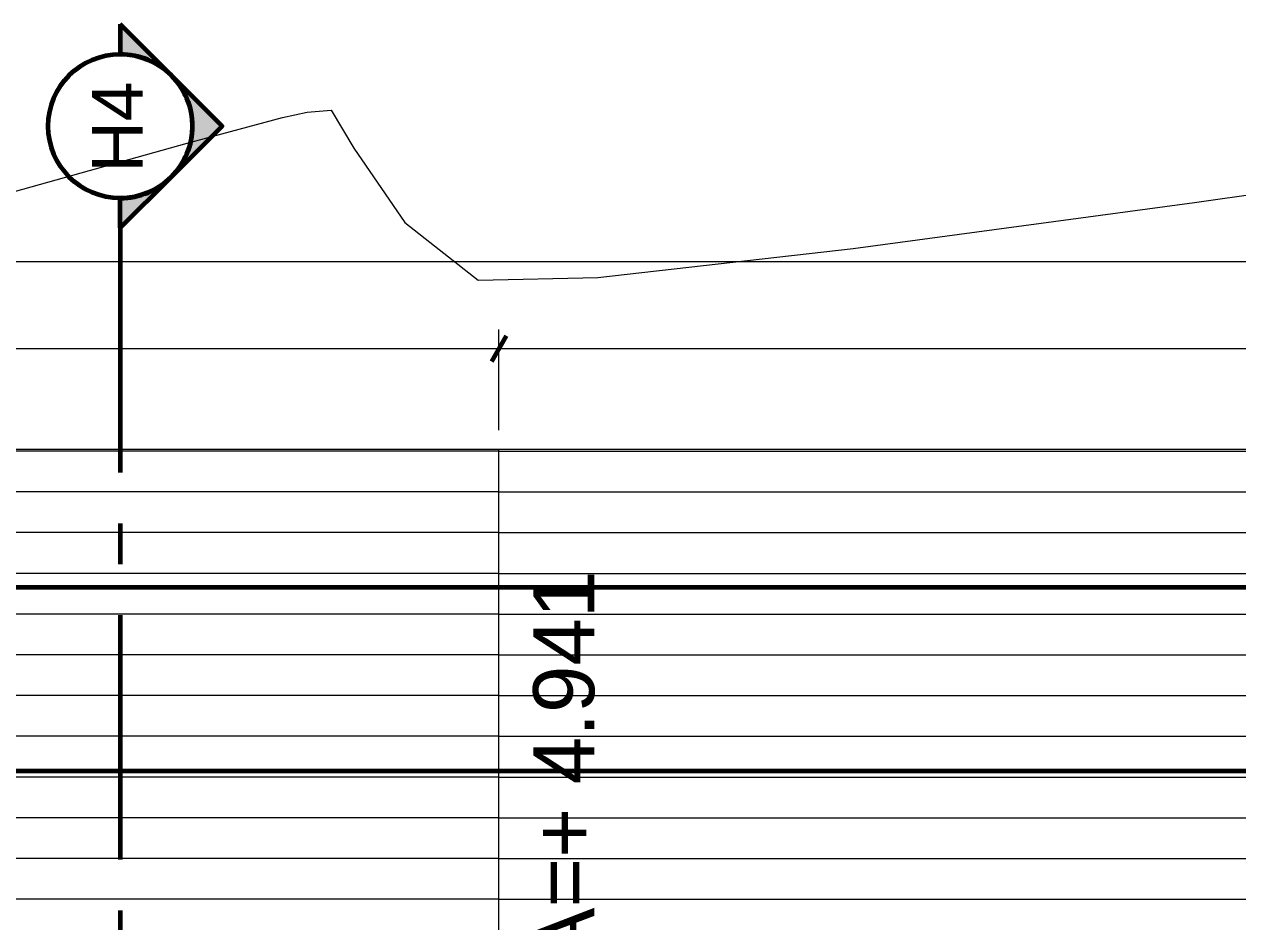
# Model space of a CAD drawing. Header units: metres. Extents: x 48 to 635, y -15 to 39.
# Drawn here: x 68.393 to 71.373, y 21.542 to 23.745 of the extents above; entities that cross this region are included whole.
import ezdxf

# ---------------------------------------------------------------- set-up
doc = ezdxf.new("R2010")
doc.units = ezdxf.units.M
doc.header["$MEASUREMENT"] = 0
for name, pattern in [('Dashed', [0.211667, 0.105833, -0.105833]), ('Linea punta', [0.85, 0.6, -0.125, 0, -0.125]), ('Wipeout_Contour', [1, 0, -1])]:
    doc.linetypes.add(name, pattern=pattern)
for name, color, linetype in [('2D Drafting - General', 7, 'Continuous'), ('Dimensioning - General', 7, 'Continuous'), ('Interior - Furniture', 7, 'Continuous'), ('Marker - Section', 7, 'Continuous'), ('Shell - Roof', 7, 'Continuous'), ('Structural - Bearing', 7, 'Continuous')]:
    doc.layers.add(name, color=color, linetype=linetype)
doc.styles.add('GENERATED_STYLE_1', font='')
doc.styles.get('GENERATED_STYLE_1').set_extended_font_data('Arial')
doc.dimstyles.new('GENERATED_STYLE__3', dxfattribs={"dimtxt": 0.1, "dimasz": 0.0475, "dimexe": 0.18, "dimexo": 0.2, "dimgap": 0.09, "dimtad": 1, "dimtih": 1, "dimtoh": 1, "dimzin": 0, "dimdsep": 46, "dimtxsty": 'GENERATED_STYLE_1', "dimblk": 'ARROWHEAD_2', "dimblk1": 'ARROWHEAD_2', "dimblk2": 'ARROWHEAD_2', "dimcen": 0.09, "dimclrd": 256, "dimclre": 256, "dimclrt": 5, "dimazin": 0, "dimtfac": 1, "dimtdec": 4, "dimtmove": 0, "dimatfit": 3, "dimfxl": 1, "dimtolj": 1, "dimtzin": 0, "dimarcsym": 0})

# ---------------------------------------------------------------- blocks, each defined once
blk = doc.blocks.new('*D16')
at = {"layer": 'Dimensioning - General', "color": 7, "linetype": 'Continuous', "lineweight": 60}
for p, q in [((63.8865, 22.9803), (63.8504, 22.9178)), ((69.5765, 22.9803), (69.5404, 22.9178))]:
    blk.add_line(p, q, dxfattribs=at)
at = {"layer": 'Dimensioning - General', "color": 151, "linetype": 'Continuous', "lineweight": 20, "true_color": 0x80c2ff}
for p, q in [((63.8685, 22.7491), (63.8685, 22.9959)), ((69.5585, 22.7491), (69.5585, 22.9959)), ((63.8379, 22.9491), (63.8685, 22.9491)), ((63.8685, 22.9491), (69.5585, 22.9491))]:
    blk.add_line(p, q, dxfattribs=at)
at = {"layer": 'Dimensioning - General', "color": 5, "lineweight": 25, "insert": (66.5805, 22.9691), "char_height": 0.1, "attachment_point": 7, "style": 'GENERATED_STYLE_1'}
blk.add_mtext('\\A1;{\\pql;\\fArial|b0|i0|c0|p34;5.69}', dxfattribs=at)
blk = doc.blocks.new('ARROWHEAD_2')
at = {"color": 0, "linetype": 'Continuous', "lineweight": 0}
for p, q in [((-0.378, -0.655), (0.378, 0.655)), ((0, 0), (-1, 0))]:
    blk.add_line(p, q, dxfattribs=at)
blk = doc.blocks.new('*D17')
at = {"layer": 'Dimensioning - General', "color": 7, "linetype": 'Continuous', "lineweight": 60}
for p, q in [((69.5765, 22.9803), (69.5404, 22.9178)), ((75.2304, 22.9178), (75.2665, 22.9803))]:
    blk.add_line(p, q, dxfattribs=at)
at = {"layer": 'Dimensioning - General', "color": 151, "linetype": 'Continuous', "lineweight": 20, "true_color": 0x80c2ff}
for p, q in [((69.5585, 22.7491), (69.5585, 22.9959)), ((75.2485, 22.7491), (75.2485, 22.9959)), ((69.5585, 22.9491), (75.2485, 22.9491)), ((75.2485, 22.9491), (75.279, 22.9491))]:
    blk.add_line(p, q, dxfattribs=at)
at = {"layer": 'Dimensioning - General', "color": 5, "lineweight": 25, "insert": (72.2705, 22.9691), "char_height": 0.1, "attachment_point": 7, "style": 'GENERATED_STYLE_1'}
blk.add_mtext('\\A1;{\\pql;\\fArial|b0|i0|c0|p34;5.69}', dxfattribs=at)
blk = doc.blocks.new('*X21')
at = {"layer": 'Shell - Roof', "color": 23, "linetype": 'Continuous', "lineweight": 13, "true_color": 0xbf8080}
for p, q in [((68.4756, 22.6974), (68.2342, 22.6974)), ((68.4756, 22.6974), (68.2342, 22.6974)), ((68.7171, 22.6974), (68.4756, 22.6974)), ((68.7171, 22.6974), (68.4756, 22.6974)), ((68.9585, 22.6974), (68.7171, 22.6974)), ((68.9585, 22.6974), (68.7171, 22.6974)), ((69.1999, 22.6974), (68.9585, 22.6974)), ((69.1999, 22.6974), (68.9585, 22.6974)), ((69.4413, 22.6974), (69.1999, 22.6974)), ((69.4413, 22.6974), (69.1999, 22.6974)), ((69.5585, 22.6974), (69.4413, 22.6974)), ((69.5585, 22.6974), (69.4413, 22.6974)), ((68.4756, 22.5974), (68.2342, 22.5974)), ((68.4756, 22.5974), (68.2342, 22.5974)), ((68.7171, 22.5974), (68.4756, 22.5974)), ((68.7171, 22.5974), (68.4756, 22.5974)), ((68.9585, 22.5974), (68.7171, 22.5974)), ((68.9585, 22.5974), (68.7171, 22.5974)), ((69.1999, 22.5974), (68.9585, 22.5974)), ((69.1999, 22.5974), (68.9585, 22.5974)), ((69.4413, 22.5974), (69.1999, 22.5974)), ((69.4413, 22.5974), (69.1999, 22.5974)), ((69.5585, 22.5974), (69.4413, 22.5974)), ((69.5585, 22.5974), (69.4413, 22.5974)), ((68.4756, 22.4974), (68.2342, 22.4974)), ((68.4756, 22.4974), (68.2342, 22.4974)), ((68.7171, 22.4974), (68.4756, 22.4974)), ((68.7171, 22.4974), (68.4756, 22.4974)), ((68.9585, 22.4974), (68.7171, 22.4974)), ((68.9585, 22.4974), (68.7171, 22.4974)), ((69.1999, 22.4974), (68.9585, 22.4974)), ((69.1999, 22.4974), (68.9585, 22.4974)), ((69.4413, 22.4974), (69.1999, 22.4974)), ((69.4413, 22.4974), (69.1999, 22.4974)), ((69.5585, 22.4974), (69.4413, 22.4974)), ((69.5585, 22.4974), (69.4413, 22.4974)), ((68.4756, 22.3974), (68.2342, 22.3974)), ((68.4756, 22.3974), (68.2342, 22.3974)), ((68.7171, 22.3974), (68.4756, 22.3974)), ((68.7171, 22.3974), (68.4756, 22.3974)), ((68.9585, 22.3974), (68.7171, 22.3974)), ((68.9585, 22.3974), (68.7171, 22.3974)), ((69.1999, 22.3974), (68.9585, 22.3974)), ((69.1999, 22.3974), (68.9585, 22.3974)), ((69.4413, 22.3974), (69.1999, 22.3974)), ((69.4413, 22.3974), (69.1999, 22.3974)), ((69.5585, 22.3974), (69.4413, 22.3974)), ((69.5585, 22.3974), (69.4413, 22.3974)), ((68.4756, 22.2974), (68.2342, 22.2974)), ((68.4756, 22.2974), (68.2342, 22.2974)), ((68.7171, 22.2974), (68.4756, 22.2974)), ((68.7171, 22.2974), (68.4756, 22.2974)), ((68.9585, 22.2974), (68.7171, 22.2974)), ((68.9585, 22.2974), (68.7171, 22.2974)), ((69.1999, 22.2974), (68.9585, 22.2974)), ((69.1999, 22.2974), (68.9585, 22.2974)), ((69.4413, 22.2974), (69.1999, 22.2974)), ((69.4413, 22.2974), (69.1999, 22.2974)), ((69.5585, 22.2974), (69.4413, 22.2974)), ((69.5585, 22.2974), (69.4413, 22.2974)), ((68.4756, 22.1974), (68.2342, 22.1974)), ((68.4756, 22.1974), (68.2342, 22.1974)), ((68.7171, 22.1974), (68.4756, 22.1974)), ((68.7171, 22.1974), (68.4756, 22.1974)), ((68.9585, 22.1974), (68.7171, 22.1974)), ((68.9585, 22.1974), (68.7171, 22.1974)), ((69.1999, 22.1974), (68.9585, 22.1974)), ((69.1999, 22.1974), (68.9585, 22.1974)), ((69.4413, 22.1974), (69.1999, 22.1974)), ((69.4413, 22.1974), (69.1999, 22.1974)), ((69.5585, 22.1974), (69.4413, 22.1974)), ((69.5585, 22.1974), (69.4413, 22.1974)), ((68.4756, 22.0974), (68.2342, 22.0974)), ((68.4756, 22.0974), (68.2342, 22.0974)), ((68.7171, 22.0974), (68.4756, 22.0974)), ((68.7171, 22.0974), (68.4756, 22.0974)), ((68.9585, 22.0974), (68.7171, 22.0974)), ((68.9585, 22.0974), (68.7171, 22.0974)), ((69.1999, 22.0974), (68.9585, 22.0974)), ((69.1999, 22.0974), (68.9585, 22.0974)), ((69.4413, 22.0974), (69.1999, 22.0974)), ((69.4413, 22.0974), (69.1999, 22.0974)), ((69.5585, 22.0974), (69.4413, 22.0974)), ((69.5585, 22.0974), (69.4413, 22.0974)), ((68.4756, 21.9974), (68.2342, 21.9974)), ((68.4756, 21.9974), (68.2342, 21.9974)), ((68.7171, 21.9974), (68.4756, 21.9974)), ((68.7171, 21.9974), (68.4756, 21.9974)), ((68.9585, 21.9974), (68.7171, 21.9974)), ((68.9585, 21.9974), (68.7171, 21.9974)), ((69.1999, 21.9974), (68.9585, 21.9974)), ((69.1999, 21.9974), (68.9585, 21.9974)), ((69.4413, 21.9974), (69.1999, 21.9974)), ((69.4413, 21.9974), (69.1999, 21.9974)), ((69.5585, 21.9974), (69.4413, 21.9974)), ((69.5585, 21.9974), (69.4413, 21.9974)), ((68.4756, 21.8974), (68.2342, 21.8974)), ((68.4756, 21.8974), (68.2342, 21.8974)), ((68.7171, 21.8974), (68.4756, 21.8974)), ((68.7171, 21.8974), (68.4756, 21.8974)), ((68.9585, 21.8974), (68.7171, 21.8974)), ((68.9585, 21.8974), (68.7171, 21.8974)), ((69.1999, 21.8974), (68.9585, 21.8974)), ((69.1999, 21.8974), (68.9585, 21.8974)), ((69.4413, 21.8974), (69.1999, 21.8974)), ((69.4413, 21.8974), (69.1999, 21.8974)), ((69.5585, 21.8974), (69.4413, 21.8974)), ((69.5585, 21.8974), (69.4413, 21.8974)), ((68.4756, 21.7974), (68.2342, 21.7974)), ((68.4756, 21.7974), (68.2342, 21.7974)), ((68.7171, 21.7974), (68.4756, 21.7974)), ((68.7171, 21.7974), (68.4756, 21.7974)), ((68.9585, 21.7974), (68.7171, 21.7974)), ((68.9585, 21.7974), (68.7171, 21.7974)), ((69.1999, 21.7974), (68.9585, 21.7974)), ((69.1999, 21.7974), (68.9585, 21.7974)), ((69.4413, 21.7974), (69.1999, 21.7974)), ((69.4413, 21.7974), (69.1999, 21.7974)), ((69.5585, 21.7974), (69.4413, 21.7974)), ((69.5585, 21.7974), (69.4413, 21.7974)), ((68.4756, 21.6974), (68.2342, 21.6974)), ((68.4756, 21.6974), (68.2342, 21.6974)), ((68.7171, 21.6974), (68.4756, 21.6974)), ((68.7171, 21.6974), (68.4756, 21.6974)), ((68.9585, 21.6974), (68.7171, 21.6974)), ((68.9585, 21.6974), (68.7171, 21.6974)), ((69.1999, 21.6974), (68.9585, 21.6974)), ((69.1999, 21.6974), (68.9585, 21.6974)), ((69.4413, 21.6974), (69.1999, 21.6974)), ((69.4413, 21.6974), (69.1999, 21.6974)), ((69.5585, 21.6974), (69.4413, 21.6974)), ((69.5585, 21.6974), (69.4413, 21.6974)), ((68.4756, 21.5974), (68.2342, 21.5974)), ((68.4756, 21.5974), (68.2342, 21.5974)), ((68.7171, 21.5974), (68.4756, 21.5974)), ((68.7171, 21.5974), (68.4756, 21.5974)), ((68.9585, 21.5974), (68.7171, 21.5974)), ((68.9585, 21.5974), (68.7171, 21.5974)), ((69.1999, 21.5974), (68.9585, 21.5974)), ((69.1999, 21.5974), (68.9585, 21.5974)), ((69.4413, 21.5974), (69.1999, 21.5974)), ((69.4413, 21.5974), (69.1999, 21.5974)), ((69.5585, 21.5974), (69.4413, 21.5974)), ((69.5585, 21.5974), (69.4413, 21.5974))]:
    blk.add_line(p, q, dxfattribs=at)
blk = doc.blocks.new('*X22')
at = {"layer": 'Shell - Roof', "color": 23, "linetype": 'Continuous', "lineweight": 13, "true_color": 0xbf8080}
for p, q in [((69.5585, 22.6974), (69.6827, 22.6974)), ((69.5585, 22.6974), (69.6827, 22.6974)), ((69.6827, 22.6974), (69.9242, 22.6974)), ((69.6827, 22.6974), (69.9242, 22.6974)), ((69.9242, 22.6974), (70.1656, 22.6974)), ((69.9242, 22.6974), (70.1656, 22.6974)), ((70.1656, 22.6974), (70.407, 22.6974)), ((70.1656, 22.6974), (70.407, 22.6974)), ((70.407, 22.6974), (70.6484, 22.6974)), ((70.407, 22.6974), (70.6484, 22.6974)), ((70.6484, 22.6974), (70.8898, 22.6974)), ((70.6484, 22.6974), (70.8898, 22.6974)), ((70.8898, 22.6974), (71.1313, 22.6974)), ((70.8898, 22.6974), (71.1313, 22.6974)), ((71.1313, 22.6974), (71.3727, 22.6974)), ((71.1313, 22.6974), (71.3727, 22.6974)), ((71.3727, 22.6974), (71.6141, 22.6974)), ((71.3727, 22.6974), (71.6141, 22.6974)), ((69.5585, 22.5974), (69.6827, 22.5974)), ((69.5585, 22.5974), (69.6827, 22.5974)), ((69.6827, 22.5974), (69.9242, 22.5974)), ((69.6827, 22.5974), (69.9242, 22.5974)), ((69.9242, 22.5974), (70.1656, 22.5974)), ((69.9242, 22.5974), (70.1656, 22.5974)), ((70.1656, 22.5974), (70.407, 22.5974)), ((70.1656, 22.5974), (70.407, 22.5974)), ((70.407, 22.5974), (70.6484, 22.5974)), ((70.407, 22.5974), (70.6484, 22.5974)), ((70.6484, 22.5974), (70.8898, 22.5974)), ((70.6484, 22.5974), (70.8898, 22.5974)), ((70.8898, 22.5974), (71.1313, 22.5974)), ((70.8898, 22.5974), (71.1313, 22.5974)), ((71.1313, 22.5974), (71.3727, 22.5974)), ((71.1313, 22.5974), (71.3727, 22.5974)), ((71.3727, 22.5974), (71.6141, 22.5974)), ((71.3727, 22.5974), (71.6141, 22.5974)), ((69.5585, 22.4974), (69.6827, 22.4974)), ((69.5585, 22.4974), (69.6827, 22.4974)), ((69.6827, 22.4974), (69.9242, 22.4974)), ((69.6827, 22.4974), (69.9242, 22.4974)), ((69.9242, 22.4974), (70.1656, 22.4974)), ((69.9242, 22.4974), (70.1656, 22.4974)), ((70.1656, 22.4974), (70.407, 22.4974)), ((70.1656, 22.4974), (70.407, 22.4974)), ((70.407, 22.4974), (70.6484, 22.4974)), ((70.407, 22.4974), (70.6484, 22.4974)), ((70.6484, 22.4974), (70.8898, 22.4974)), ((70.6484, 22.4974), (70.8898, 22.4974)), ((70.8898, 22.4974), (71.1313, 22.4974)), ((70.8898, 22.4974), (71.1313, 22.4974)), ((71.1313, 22.4974), (71.3727, 22.4974)), ((71.1313, 22.4974), (71.3727, 22.4974)), ((71.3727, 22.4974), (71.6141, 22.4974)), ((71.3727, 22.4974), (71.6141, 22.4974)), ((69.5585, 22.3974), (69.6827, 22.3974)), ((69.5585, 22.3974), (69.6827, 22.3974)), ((69.6827, 22.3974), (69.9242, 22.3974)), ((69.6827, 22.3974), (69.9242, 22.3974)), ((69.9242, 22.3974), (70.1656, 22.3974)), ((69.9242, 22.3974), (70.1656, 22.3974)), ((70.1656, 22.3974), (70.407, 22.3974)), ((70.1656, 22.3974), (70.407, 22.3974)), ((70.407, 22.3974), (70.6484, 22.3974)), ((70.407, 22.3974), (70.6484, 22.3974)), ((70.6484, 22.3974), (70.8898, 22.3974)), ((70.6484, 22.3974), (70.8898, 22.3974)), ((70.8898, 22.3974), (71.1313, 22.3974)), ((70.8898, 22.3974), (71.1313, 22.3974)), ((71.1313, 22.3974), (71.3727, 22.3974)), ((71.1313, 22.3974), (71.3727, 22.3974)), ((71.3727, 22.3974), (71.6141, 22.3974)), ((71.3727, 22.3974), (71.6141, 22.3974)), ((69.5585, 22.2974), (69.6827, 22.2974)), ((69.5585, 22.2974), (69.6827, 22.2974)), ((69.6827, 22.2974), (69.9242, 22.2974)), ((69.6827, 22.2974), (69.9242, 22.2974)), ((69.9242, 22.2974), (70.1656, 22.2974)), ((69.9242, 22.2974), (70.1656, 22.2974)), ((70.1656, 22.2974), (70.407, 22.2974)), ((70.1656, 22.2974), (70.407, 22.2974)), ((70.407, 22.2974), (70.6484, 22.2974)), ((70.407, 22.2974), (70.6484, 22.2974)), ((70.6484, 22.2974), (70.8898, 22.2974)), ((70.6484, 22.2974), (70.8898, 22.2974)), ((70.8898, 22.2974), (71.1313, 22.2974)), ((70.8898, 22.2974), (71.1313, 22.2974)), ((71.1313, 22.2974), (71.3727, 22.2974)), ((71.1313, 22.2974), (71.3727, 22.2974)), ((71.3727, 22.2974), (71.6141, 22.2974)), ((71.3727, 22.2974), (71.6141, 22.2974)), ((69.5585, 22.1974), (69.6827, 22.1974)), ((69.5585, 22.1974), (69.6827, 22.1974)), ((69.6827, 22.1974), (69.9242, 22.1974)), ((69.6827, 22.1974), (69.9242, 22.1974)), ((69.9242, 22.1974), (70.1656, 22.1974)), ((69.9242, 22.1974), (70.1656, 22.1974)), ((70.1656, 22.1974), (70.407, 22.1974)), ((70.1656, 22.1974), (70.407, 22.1974)), ((70.407, 22.1974), (70.6484, 22.1974)), ((70.407, 22.1974), (70.6484, 22.1974)), ((70.6484, 22.1974), (70.8898, 22.1974)), ((70.6484, 22.1974), (70.8898, 22.1974)), ((70.8898, 22.1974), (71.1313, 22.1974)), ((70.8898, 22.1974), (71.1313, 22.1974)), ((71.1313, 22.1974), (71.3727, 22.1974)), ((71.1313, 22.1974), (71.3727, 22.1974)), ((71.3727, 22.1974), (71.6141, 22.1974)), ((71.3727, 22.1974), (71.6141, 22.1974)), ((69.5585, 22.0974), (69.6827, 22.0974)), ((69.5585, 22.0974), (69.6827, 22.0974)), ((69.6827, 22.0974), (69.9242, 22.0974)), ((69.6827, 22.0974), (69.9242, 22.0974)), ((69.9242, 22.0974), (70.1656, 22.0974)), ((69.9242, 22.0974), (70.1656, 22.0974)), ((70.1656, 22.0974), (70.407, 22.0974)), ((70.1656, 22.0974), (70.407, 22.0974)), ((70.407, 22.0974), (70.6484, 22.0974)), ((70.407, 22.0974), (70.6484, 22.0974)), ((70.6484, 22.0974), (70.8898, 22.0974)), ((70.6484, 22.0974), (70.8898, 22.0974)), ((70.8898, 22.0974), (71.1313, 22.0974)), ((70.8898, 22.0974), (71.1313, 22.0974)), ((71.1313, 22.0974), (71.3727, 22.0974)), ((71.1313, 22.0974), (71.3727, 22.0974)), ((71.3727, 22.0974), (71.6141, 22.0974)), ((71.3727, 22.0974), (71.6141, 22.0974)), ((69.5585, 21.9974), (69.6827, 21.9974)), ((69.5585, 21.9974), (69.6827, 21.9974)), ((69.6827, 21.9974), (69.9242, 21.9974)), ((69.6827, 21.9974), (69.9242, 21.9974)), ((69.9242, 21.9974), (70.1656, 21.9974)), ((69.9242, 21.9974), (70.1656, 21.9974)), ((70.1656, 21.9974), (70.407, 21.9974)), ((70.1656, 21.9974), (70.407, 21.9974)), ((70.407, 21.9974), (70.6484, 21.9974)), ((70.407, 21.9974), (70.6484, 21.9974)), ((70.6484, 21.9974), (70.8898, 21.9974)), ((70.6484, 21.9974), (70.8898, 21.9974)), ((70.8898, 21.9974), (71.1313, 21.9974)), ((70.8898, 21.9974), (71.1313, 21.9974)), ((71.1313, 21.9974), (71.3727, 21.9974)), ((71.1313, 21.9974), (71.3727, 21.9974)), ((71.3727, 21.9974), (71.6141, 21.9974)), ((71.3727, 21.9974), (71.6141, 21.9974)), ((69.5585, 21.8974), (69.6827, 21.8974)), ((69.5585, 21.8974), (69.6827, 21.8974)), ((69.6827, 21.8974), (69.9242, 21.8974)), ((69.6827, 21.8974), (69.9242, 21.8974)), ((69.9242, 21.8974), (70.1656, 21.8974)), ((69.9242, 21.8974), (70.1656, 21.8974)), ((70.1656, 21.8974), (70.407, 21.8974)), ((70.1656, 21.8974), (70.407, 21.8974)), ((70.407, 21.8974), (70.6484, 21.8974)), ((70.407, 21.8974), (70.6484, 21.8974)), ((70.6484, 21.8974), (70.8898, 21.8974)), ((70.6484, 21.8974), (70.8898, 21.8974)), ((70.8898, 21.8974), (71.1313, 21.8974)), ((70.8898, 21.8974), (71.1313, 21.8974)), ((71.1313, 21.8974), (71.3727, 21.8974)), ((71.1313, 21.8974), (71.3727, 21.8974)), ((71.3727, 21.8974), (71.6141, 21.8974)), ((71.3727, 21.8974), (71.6141, 21.8974)), ((69.5585, 21.7974), (69.6827, 21.7974)), ((69.5585, 21.7974), (69.6827, 21.7974)), ((69.6827, 21.7974), (69.9242, 21.7974)), ((69.6827, 21.7974), (69.9242, 21.7974)), ((69.9242, 21.7974), (70.1656, 21.7974)), ((69.9242, 21.7974), (70.1656, 21.7974)), ((70.1656, 21.7974), (70.407, 21.7974)), ((70.1656, 21.7974), (70.407, 21.7974)), ((70.407, 21.7974), (70.6484, 21.7974)), ((70.407, 21.7974), (70.6484, 21.7974)), ((70.6484, 21.7974), (70.8898, 21.7974)), ((70.6484, 21.7974), (70.8898, 21.7974)), ((70.8898, 21.7974), (71.1313, 21.7974)), ((70.8898, 21.7974), (71.1313, 21.7974)), ((71.1313, 21.7974), (71.3727, 21.7974)), ((71.1313, 21.7974), (71.3727, 21.7974)), ((71.3727, 21.7974), (71.6141, 21.7974)), ((71.3727, 21.7974), (71.6141, 21.7974)), ((69.5585, 21.6974), (69.6827, 21.6974)), ((69.5585, 21.6974), (69.6827, 21.6974)), ((69.6827, 21.6974), (69.9242, 21.6974)), ((69.6827, 21.6974), (69.9242, 21.6974)), ((69.9242, 21.6974), (70.1656, 21.6974)), ((69.9242, 21.6974), (70.1656, 21.6974)), ((70.1656, 21.6974), (70.407, 21.6974)), ((70.1656, 21.6974), (70.407, 21.6974)), ((70.407, 21.6974), (70.6484, 21.6974)), ((70.407, 21.6974), (70.6484, 21.6974)), ((70.6484, 21.6974), (70.8898, 21.6974)), ((70.6484, 21.6974), (70.8898, 21.6974)), ((70.8898, 21.6974), (71.1313, 21.6974)), ((70.8898, 21.6974), (71.1313, 21.6974)), ((71.1313, 21.6974), (71.3727, 21.6974)), ((71.1313, 21.6974), (71.3727, 21.6974)), ((71.3727, 21.6974), (71.6141, 21.6974)), ((71.3727, 21.6974), (71.6141, 21.6974)), ((69.5585, 21.5974), (69.6827, 21.5974)), ((69.5585, 21.5974), (69.6827, 21.5974)), ((69.6827, 21.5974), (69.9242, 21.5974)), ((69.6827, 21.5974), (69.9242, 21.5974)), ((69.9242, 21.5974), (70.1656, 21.5974)), ((69.9242, 21.5974), (70.1656, 21.5974)), ((70.1656, 21.5974), (70.407, 21.5974)), ((70.1656, 21.5974), (70.407, 21.5974)), ((70.407, 21.5974), (70.6484, 21.5974)), ((70.407, 21.5974), (70.6484, 21.5974)), ((70.6484, 21.5974), (70.8898, 21.5974)), ((70.6484, 21.5974), (70.8898, 21.5974)), ((70.8898, 21.5974), (71.1313, 21.5974)), ((70.8898, 21.5974), (71.1313, 21.5974)), ((71.1313, 21.5974), (71.3727, 21.5974)), ((71.1313, 21.5974), (71.3727, 21.5974)), ((71.3727, 21.5974), (71.6141, 21.5974)), ((71.3727, 21.5974), (71.6141, 21.5974))]:
    blk.add_line(p, q, dxfattribs=at)

msp = doc.modelspace()

# ---------------------------------------------------------------- hatches: boundary and pattern name
at = {"layer": 'Marker - Section', "linetype": 'Continuous', "lineweight": 0, "true_color": 0x000000}
for points in [[(68.6289, 23.7452), (68.6289, 23.672, -0.198912), (68.7539, 23.6202)], [(68.7539, 23.6202, -0.414214), (68.7539, 23.3702), (68.8789, 23.4952)], [(68.6289, 23.2452), (68.7539, 23.3702, -0.198912), (68.6289, 23.3184)]]:
    msp.add_hatch(color=18, dxfattribs=at).paths.add_polyline_path(points)

# ---------------------------------------------------------------- linework, layer by layer
at = {"layer": 'Interior - Furniture', "color": 8, "linetype": 'Continuous', "lineweight": 13}
for p, q in [((68.7929, 23.4535), (69.0276, 23.5165)), ((69.0276, 23.5165), (69.0881, 23.5292)), ((69.0881, 23.5292), (69.1464, 23.5344)), ((69.1464, 23.5344), (69.2022, 23.4408)), ((68.2816, 23.3102), (68.7929, 23.4535)), ((69.2022, 23.4408), (69.3277, 23.2585)), ((71.2668, 23.3081), (72.196, 23.439)), ((70.4281, 23.1952), (71.2668, 23.3081)), ((69.3277, 23.2585), (69.5075, 23.117)), ((69.8012, 23.1238), (70.4281, 23.1952)), ((69.5075, 23.117), (69.8012, 23.1238))]:
    msp.add_line(p, q, dxfattribs=at)
at = {"layer": 'Interior - Furniture', "color": 8, "linetype": 'Dashed', "lineweight": 13}
msp.add_line((75.1785, 23.1624), (63.5385, 23.1624), dxfattribs=at)
at = {"layer": 'Marker - Section', "color": 7, "linetype": 'Continuous', "lineweight": 60, "flags": 128}
for points in [[(68.6289, 23.7452), (68.6289, 23.672, -0.198912), (68.7539, 23.6202)], [(68.7539, 23.6202, -0.414214), (68.7539, 23.3702), (68.8789, 23.4952)], [(68.6289, 23.2452), (68.6289, 23.3184, 0.198912), (68.7539, 23.3702)]]:
    msp.add_lwpolyline(points, format="xyb", close=True, dxfattribs=at)
at = {"layer": 'Marker - Section', "color": 7, "linetype": 'Continuous', "lineweight": 60}
msp.add_circle((68.6289, 23.4952), 0.1768, dxfattribs=at)
at = {"layer": 'Shell - Roof', "color": 23, "linetype": 'Continuous', "lineweight": 13, "true_color": 0xbf8080, "flags": 128}
for points in [[(63.8685, 22.7024), (69.5585, 22.7024)], [(69.5585, 22.7024), (75.2485, 22.7024)]]:
    msp.add_lwpolyline(points, dxfattribs=at)

# ---------------------------------------------------------------- texts
at = {"layer": 'Marker - Section', "color": 7, "lineweight": 60, "insert": (68.6842, 23.6044), "char_height": 0.125, "attachment_point": 9, "rotation": 90, "style": 'GENERATED_STYLE_1'}
msp.add_mtext('\\A1;{\\pqr;\\pt0;\\fArial|b0|i0|c0|p34;H4}', dxfattribs=at)

# ---------------------------------------------------------------- dimensions: what is measured, and where the dimension line sits
at = {"layer": 'Dimensioning - General', "color": 151, "linetype": 'Continuous', "lineweight": 20, "true_color": 0x80c2ff}
for base, p1, p2, picture, middle in [((69.5585, 22.9491), (63.8685, 22.7024), (69.5585, 22.7024), '*D16', (66.7103, 23.0191)), ((75.2485, 22.9491), (69.5585, 22.7024), (75.2485, 22.7024), '*D17', (72.4003, 23.0191))]:
    dim = msp.add_linear_dim(base=base, p1=p1, p2=p2, dimstyle='GENERATED_STYLE__3', dxfattribs=at)
    dim.commit()
    dim.dimension.update_dxf_attribs({"geometry": picture, "text_midpoint": middle, "dimtype": 160})

# ---------------------------------------------------------------- wipeouts: each hides what was drawn before it
at = {"color": 254, "linetype": 'Wipeout_Contour', "lineweight": 0, "ltscale": 292.394439}
msp.add_wipeout([(65.1885, 21.9124), (74.3785, 21.9124), (74.3785, 22.3624), (64.7385, 22.3624)], dxfattribs=at).dxf.layer = 'Structural - Bearing'

# ---------------------------------------------------------------- next in the draw order: linework, layer by layer
at = {"layer": '2D Drafting - General', "color": 7, "linetype": 'Continuous', "lineweight": 13}
msp.add_lwpolyline([(75.1785, 17.5224), (75.1785, 23.1624), (63.5385, 23.1624), (63.5385, 19.4724), (57.3585, 19.4724), (57.3585, 18.5224)], dxfattribs=at)
at = {"layer": '2D Drafting - General', "color": 7, "linetype": 'Dashed', "lineweight": 13}
msp.add_lwpolyline([(58.1671, 5.9211), (74.387, 6.2301), (74.3784, 6.68), (73.9785, 6.6724), (73.9785, 14.6404), (74.3724, 14.6351), (74.3784, 15.0851), (73.9785, 15.0904), (73.9785, 17.5224), (74.3785, 17.5224), (74.3785, 17.9724), (73.9785, 17.9724), (73.9785, 21.9124), (74.3785, 21.9124), (74.3785, 22.3624), (64.7385, 22.3624)], dxfattribs=at)
at = {"layer": 'Interior - Furniture', "color": 8, "linetype": 'Dashed', "lineweight": 13}
msp.add_line((64.7385, 22.3624), (74.3785, 22.3624), dxfattribs=at)
at = {"layer": 'Marker - Section', "color": 7, "linetype": 'Linea punta', "lineweight": 60}
msp.add_line((68.6289, 23.2452), (68.6289, 5.4658), dxfattribs=at)
at = {"layer": 'Shell - Roof', "color": 23, "linetype": 'Continuous', "lineweight": 13, "true_color": 0xbf8080, "flags": 128}
msp.add_lwpolyline([(69.5585, 17.0224), (69.5585, 22.7024)], dxfattribs=at)
at = {"layer": 'Structural - Bearing', "color": 7, "linetype": 'Continuous', "lineweight": 60, "flags": 128}
for points in [[(74.3785, 22.3624), (64.7385, 22.3624)], [(65.1885, 21.9124), (74.3785, 21.9124)]]:
    msp.add_lwpolyline(points, dxfattribs=at)

# ---------------------------------------------------------------- next in the draw order: block references
at = {"layer": 'Shell - Roof', "color": 23, "linetype": 'Continuous', "lineweight": 13, "true_color": 0xbf8080}
for name in ['*X21', '*X22']:
    msp.add_blockref(name, (0, 0), dxfattribs=at)

# ---------------------------------------------------------------- next in the draw order: texts
at = {"layer": 'Interior - Furniture', "color": 7, "lineweight": 13, "insert": (69.6428, 19.9124), "char_height": 0.15, "attachment_point": 1, "rotation": 90, "style": 'GENERATED_STYLE_1'}
msp.add_mtext('\\A1;{\\pql;\\fArial|b0|i0|c0|p34;NTT.CUMBRERA=+ 4.941}', dxfattribs=at)

doc.saveas('drawing.dxf')
